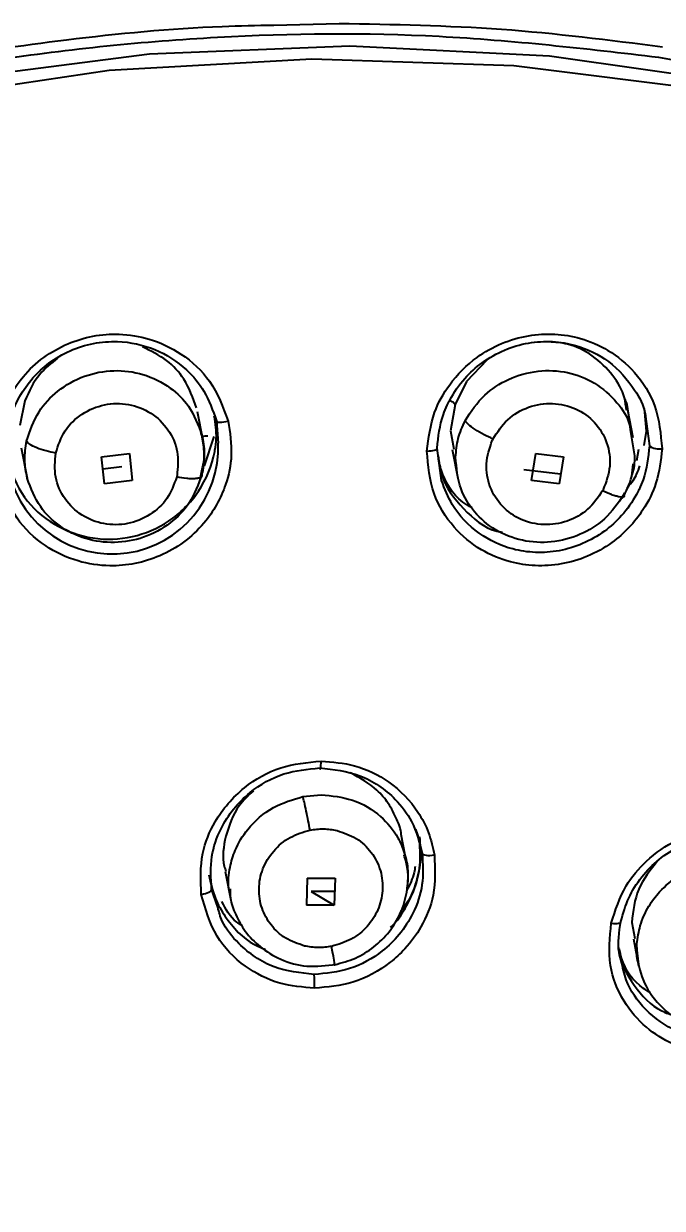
# Model space of a CAD drawing. Header units: millimetres. Extents: x 14183 to 14777, y -4239 to -3399.
# Drawn here: x 14404.93 to 14407.77, y -3739.38 to -3734.12 of the extents above; entities that cross this region are included whole.
import ezdxf

# ---------------------------------------------------------------- set-up
doc = ezdxf.new("R2010")
doc.units = ezdxf.units.MM
doc.header["$LTSCALE"] = 0.1
doc.layers.get('0').update_dxf_attribs({"lineweight": 15})
doc.layers.add('DIM', color=3, linetype='Continuous', lineweight=9)
doc.styles.add('ARIAL', font='arial.ttf')
doc.dimstyles.new('사본 ISO-25', dxfattribs={"dimtxt": 4, "dimasz": 3.5, "dimexe": 0.5, "dimexo": 0.625, "dimgap": 1.5, "dimtad": 1, "dimtih": 1, "dimtoh": 1, "dimdec": 1, "dimlfac": 4, "dimdsep": 46, "dimtxsty": 'ARIAL', "dimcen": 0, "dimclrd": 3, "dimclre": 3, "dimclrt": 3, "dimadec": 1, "dimazin": 0, "dimtfac": 1, "dimtdec": 1, "dimtmove": 0, "dimatfit": 3, "dimfxl": 1.25, "dimtfill": 1, "dimarcsym": 0})

# ---------------------------------------------------------------- blocks, each defined once
blk = doc.blocks.new('*D59')
at = {"layer": 'Defpoints', "color": 0, "transparency": 16777216}
for p in [(14392.1947, -3643.2869), (14495.7345, -4145.3429), (14510.029, -4145.3429)]:
    blk.add_point(p, dxfattribs=at)
at = {"layer": 'DIM', "color": 3, "lineweight": -2, "transparency": 16777216}
for p, q in [((14392.8197, -3643.2869), (14510.529, -3643.2869)), ((14510.029, -3646.7869), (14510.029, -3891.3741)), ((14510.029, -4141.8429), (14510.029, -3899.6183)), ((14496.3595, -4145.3429), (14510.529, -4145.3429))]:
    blk.add_line(p, q, dxfattribs=at)
at = {"layer": 'DIM', "color": 3, "transparency": 16777216}
for points in [[(14509.4457, -3646.7869), (14510.6124, -3646.7869), (14510.029, -3643.2869)], [(14509.4457, -4141.8429), (14510.6124, -4141.8429), (14510.029, -4145.3429)]]:
    blk.add_solid(points, dxfattribs=at)
at = {"layer": 'DIM', "color": 3, "transparency": 16777216, "insert": (14510.029, -3895.4962), "char_height": 4, "attachment_point": 5, "style": 'ARIAL', "bg_fill": 3, "box_fill_scale": 1.1, "bg_fill_color": 256, "bg_fill_true_color": 13158600, "bg_fill_transparency": 0}
blk.add_mtext('(2280)', dxfattribs=at)

msp = doc.modelspace()

# ---------------------------------------------------------------- linework, layer by layer
at = {"linetype": 'Continuous', "lineweight": 25}
for p, q in [((14406.3323, -3734.1175), (14406.0419, -3734.1251)), ((14406.9894, -3735.6127), (14406.8984, -3735.708)), ((14406.8984, -3735.708), (14406.8482, -3735.8094)), ((14404.9351, -3735.7934), (14404.9124, -3735.903)), ((14406.8482, -3735.8094), (14406.8277, -3735.9271)), ((14405.7264, -3735.9632), (14405.703, -3735.8434)), ((14407.6396, -3735.9581), (14407.6155, -3735.8347)), ((14407.6993, -3735.9282), (14407.69, -3735.8281)), ((14407.6947, -3735.864), (14407.7121, -3735.9937)), ((14405.7867, -3735.8825), (14405.7943, -3735.9824)), ((14405.7758, -3735.952), (14405.7329, -3736.0824)), ((14406.8277, -3735.9271), (14406.8422, -3736.0092)), ((14407.0163, -3735.9635), (14407.0133, -3735.9697)), ((14407.6268, -3735.922), (14407.6462, -3736.0386)), ((14407.688, -3735.9927), (14407.6993, -3735.9282)), ((14404.919, -3736.0024), (14404.9455, -3736.1381)), ((14406.7876, -3736.1481), (14406.768, -3736.0039)), ((14406.8348, -3736.0105), (14406.8597, -3736.138)), ((14407.6638, -3736.0102), (14407.6542, -3736.0611)), ((14405.2761, -3736.0423), (14405.4001, -3736.0275)), ((14405.2893, -3736.1629), (14405.2761, -3736.0422)), ((14405.4001, -3736.0274), (14405.4132, -3736.1481)), ((14407.1879, -3736.1479), (14407.2071, -3736.0272)), ((14407.2071, -3736.0272), (14407.3299, -3736.042)), ((14407.3299, -3736.042), (14407.3106, -3736.1626)), ((14405.2819, -3736.0957), (14405.3661, -3736.0857)), ((14405.7143, -3736.1416), (14405.7258, -3736.0895)), ((14405.7224, -3736.1214), (14405.7245, -3736.1122)), ((14407.3174, -3736.1199), (14407.1539, -3736.1003)), ((14405.4132, -3736.1479), (14405.2893, -3736.1627)), ((14407.3107, -3736.1625), (14407.188, -3736.1477)), ((14407.5985, -3736.2105), (14407.603, -3736.2021)), ((14406.1719, -3737.5525), (14406.2529, -3737.5447)), ((14406.6889, -3737.7397), (14406.6729, -3737.697)), ((14406.6357, -3737.8592), (14406.6088, -3737.7217)), ((14405.8257, -3737.8853), (14405.8505, -3738.0126)), ((14406.1886, -3738.0348), (14406.1921, -3737.9153)), ((14406.1912, -3737.9155), (14406.3147, -3737.9155)), ((14406.3147, -3737.9154), (14406.3111, -3738.0347)), ((14405.7926, -3738.0446), (14405.7655, -3737.9642)), ((14406.3129, -3737.9751), (14406.2082, -3737.9752)), ((14406.2082, -3737.9752), (14406.3111, -3738.0347)), ((14406.3111, -3738.0347), (14406.1878, -3738.0347)), ((14407.6338, -3738.1121), (14407.6479, -3738.1842)), ((14407.6406, -3738.1856), (14407.6639, -3738.3051))]:
    msp.add_line(p, q, dxfattribs=at)
at = {"linetype": 'Continuous', "lineweight": 25, "flags": 128}
for points in [[(14406.38, -3734.2177), (14405.4888, -3734.2528), (14404.6023, -3734.367), (14403.729, -3734.5593), (14402.8773, -3734.8278), (14402.0556, -3735.1701), (14401.2715, -3735.5827), (14400.5328, -3736.0616), (14399.8465, -3736.6024), (14399.2192, -3737.1997), (14398.657, -3737.8478), (14398.1653, -3738.5405), (14397.7487, -3739.2712), (14397.4115, -3740.0326), (14397.1567, -3740.8177), (14396.9868, -3741.6186), (14396.9035, -3742.4279), (14396.9076, -3743.2376), (14396.999, -3744.04), (14397.0324, -3744.2231)], [(14414.9195, -3740.7296), (14414.775, -3740.1253), (14414.5124, -3739.3606), (14414.1675, -3738.626), (14413.7438, -3737.9284), (14413.2453, -3737.2746), (14412.6768, -3736.6709), (14412.0437, -3736.1231), (14411.3522, -3735.6365), (14410.609, -3735.2157), (14409.8211, -3734.8649), (14408.9961, -3734.5874), (14408.1421, -3734.3859), (14407.2673, -3734.2622), (14406.38, -3734.2177)], [(14407.9974, -3734.4165), (14407.1098, -3734.3049), (14406.2109, -3734.2748), (14405.3098, -3734.3263), (14404.4153, -3734.4591), (14403.5364, -3734.6718), (14402.6817, -3734.9622), (14401.8598, -3735.3276), (14401.0789, -3735.7641), (14400.3467, -3736.2676), (14399.6705, -3736.833), (14399.057, -3737.4547), (14398.5122, -3738.1265), (14398.0417, -3738.8417), (14397.6501, -3739.5933), (14397.3413, -3740.3737), (14397.1183, -3741.1752), (14396.9835, -3741.9899), (14396.938, -3742.8096), (14396.9824, -3743.6262), (14397.0758, -3744.2388)], [(14405.7867, -3735.8825), (14405.7881, -3735.8849), (14405.7914, -3735.8868), (14405.7964, -3735.888), (14405.8031, -3735.8886), (14405.811, -3735.8884), (14405.8199, -3735.8875), (14405.8294, -3735.8859), (14405.8391, -3735.8837)], [(14406.7231, -3736.017), (14406.7326, -3736.0167), (14406.7416, -3736.016), (14406.7498, -3736.0148), (14406.7567, -3736.0131), (14406.7621, -3736.0112), (14406.7659, -3736.0089), (14406.7679, -3736.0065), (14406.768, -3736.0039)], [(14406.2462, -3737.4256), (14406.2472, -3737.4291), (14406.2481, -3737.4303), (14406.2491, -3737.4293), (14406.25, -3737.426), (14406.2509, -3737.4207), (14406.2516, -3737.4135), (14406.2521, -3737.4048), (14406.2525, -3737.395)], [(14406.7016, -3737.8047), (14406.7032, -3737.8076), (14406.7068, -3737.8101), (14406.7121, -3737.812), (14406.719, -3737.8134), (14406.7272, -3737.8141), (14406.7363, -3737.814), (14406.746, -3737.8133), (14406.7559, -3737.812)], [(14405.7199, -3737.9874), (14405.7294, -3737.9855), (14405.7384, -3737.9832), (14405.7465, -3737.9804), (14405.7535, -3737.9773), (14405.7591, -3737.974), (14405.763, -3737.9706), (14405.7652, -3737.9673), (14405.7655, -3737.9642)], [(14407.5422, -3738.115), (14407.5516, -3738.1162), (14407.5603, -3738.1168), (14407.5681, -3738.1167), (14407.5748, -3738.116), (14407.5799, -3738.1146), (14407.5834, -3738.1127), (14407.5852, -3738.1103), (14407.5851, -3738.1074)], [(14406.3117, -3738.3007), (14406.3123, -3738.3018), (14406.3126, -3738.2996), (14406.3118, -3738.292), (14406.3099, -3738.2796), (14406.3071, -3738.2626), (14406.3034, -3738.2421), (14406.2991, -3738.2187)]]:
    msp.add_lwpolyline(points, dxfattribs=at)
at = {"linetype": 'Continuous', "lineweight": 25}
for centre, radius, start, end in [((14405.3232, -3736.003), 0.4715, 193.8088, 2.5102), ((14407.7564, -3735.9305), 0.0772, 234.9876, 278.6454), ((14405.8679, -3738.3878), 0.3558, 357.3232, 7.1813)]:
    msp.add_arc(centre, radius, start, end, dxfattribs=at)
for points, knots in [([(14414.2394, -3735.5062), (14414.1187, -3735.3457), (14413.8401, -3734.9752), (14413.3324, -3734.4457), (14412.7383, -3733.9106), (14412.0948, -3733.4259), (14411.4096, -3732.9931), (14410.6872, -3732.6156), (14409.9337, -3732.2955), (14409.1557, -3732.035), (14408.361, -3731.8354), (14407.5607, -3731.6975), (14406.7746, -3731.6207), (14406.0495, -3731.6005), (14405.4187, -3731.6214), (14404.8312, -3731.6709), (14404.3339, -3731.7367), (14404.0107, -3731.7967), (14403.8939, -3731.8184)], [0, 0, 0, 0, 0.054467, 0.125734, 0.196971, 0.268154, 0.339251, 0.410223, 0.481005, 0.551495, 0.621512, 0.690697, 0.758228, 0.821669, 0.873892, 0.917323, 0.970111, 1, 1, 1, 1]), ([(14405.5357, -3751.6636), (14405.0846, -3751.6479), (14404.1744, -3751.6163), (14402.7278, -3751.3395), (14401.2187, -3750.8373), (14399.738, -3750.0538), (14398.4205, -3749.0434), (14397.3271, -3747.849), (14396.4691, -3746.4845), (14395.9103, -3745.0733), (14395.6182, -3743.6476), (14395.5657, -3742.315), (14395.714, -3741.0196), (14396.0625, -3739.6926), (14396.6762, -3738.3001), (14397.5942, -3736.9219), (14398.7586, -3735.6839), (14400.115, -3734.6425), (14401.6499, -3733.8081), (14403.224, -3733.2487), (14404.8046, -3732.9158), (14405.8189, -3732.8762), (14406.3316, -3732.8562)], [0, 0, 0, 0, 0.041768, 0.084276, 0.137195, 0.191649, 0.244568, 0.299021, 0.351941, 0.406395, 0.452689, 0.499999, 0.541767, 0.584275, 0.637195, 0.691649, 0.744569, 0.799023, 0.851943, 0.906397, 0.952691, 1, 1, 1, 1]), ([(14406.3316, -3732.8562), (14406.7827, -3732.8717), (14407.6929, -3732.9031), (14409.1392, -3733.1788), (14410.6483, -3733.6804), (14412.1289, -3734.4633), (14413.4466, -3735.4752), (14414.54, -3736.6692), (14415.398, -3738.034), (14415.9808, -3739.5056), (14416.2824, -3741.0691), (14416.2888, -3742.6524), (14415.9999, -3744.2383), (14415.4293, -3745.7548), (14414.5827, -3747.1848), (14413.4993, -3748.4633), (14412.1902, -3749.5751), (14410.716, -3750.4717), (14409.0925, -3751.1382), (14407.3544, -3751.5779), (14406.1498, -3751.6347), (14405.5357, -3751.6636)], [0, 0, 0, 0, 0.041773, 0.084286, 0.13721, 0.19167, 0.244595, 0.299054, 0.351979, 0.406439, 0.459364, 0.513823, 0.566748, 0.621208, 0.674132, 0.728592, 0.781517, 0.835976, 0.888901, 0.94336, 1, 1, 1, 1]), ([(14406.0419, -3734.1251), (14405.9656, -3734.1266), (14405.6579, -3734.1327), (14405.1474, -3734.1817), (14404.5837, -3734.2654), (14404.0145, -3734.3804), (14403.4323, -3734.5313), (14402.76, -3734.7562), (14402.0908, -3735.033), (14401.4873, -3735.3371), (14401.0433, -3735.5986), (14400.735, -3735.7968), (14400.4705, -3735.9778), (14400.1896, -3736.1859), (14399.9364, -3736.3886), (14399.6994, -3736.5907), (14399.3906, -3736.872), (14399.0372, -3737.2306), (14398.6778, -3737.6447), (14398.4029, -3737.9992), (14398.1211, -3738.4003), (14397.8625, -3738.8166), (14397.6122, -3739.2853), (14397.3894, -3739.7685), (14397.2007, -3740.2632), (14397.0611, -3740.7211), (14396.964, -3741.1086), (14396.8804, -3741.522), (14396.8126, -3741.9893), (14396.7921, -3742.3286), (14396.7825, -3742.4878)], [0, 0, 0, 0, 0.016152, 0.06518, 0.108195, 0.136441, 0.187727, 0.235089, 0.286244, 0.341117, 0.378772, 0.39631, 0.419682, 0.447617, 0.471622, 0.489801, 0.515124, 0.562464, 0.599762, 0.635688, 0.661677, 0.708732, 0.745176, 0.781227, 0.829118, 0.865649, 0.890819, 0.920962, 0.962932, 1, 1, 1, 1]), ([(14407.7707, -3734.2215), (14407.5327, -3734.1913), (14407.0565, -3734.1307), (14406.5737, -3734.1219), (14406.3323, -3734.1175)], [0, 0, 0, 0, 0.499988, 1, 1, 1, 1]), ([(14407.7531, -3734.2662), (14408.2732, -3734.3699), (14409.3134, -3734.5775), (14410.5026, -3735.0464), (14411.1045, -3735.4491), (14411.2816, -3735.5675)], [0, 0, 0, 0, 0.41378, 0.827561, 1, 1, 1, 1]), ([(14404.8195, -3736.1405), (14404.8111, -3736.0828), (14404.7962, -3735.9792), (14404.8374, -3735.8209), (14404.9122, -3735.6943), (14405.0156, -3735.5981), (14405.1226, -3735.5373), (14405.2373, -3735.5022), (14405.3613, -3735.4931), (14405.4976, -3735.5151), (14405.6399, -3735.5828), (14405.7728, -3735.7055), (14405.8162, -3735.8221), (14405.8391, -3735.8837)], [0, 0, 0, 0, 0.108634, 0.194831, 0.299323, 0.375934, 0.450142, 0.520765, 0.591343, 0.67352, 0.769042, 0.877862, 1, 1, 1, 1]), ([(14406.7231, -3736.017), (14406.7303, -3735.9588), (14406.7433, -3735.8543), (14406.8243, -3735.7098), (14406.9289, -3735.6046), (14407.053, -3735.5347), (14407.1717, -3735.5007), (14407.2915, -3735.4935), (14407.4128, -3735.5137), (14407.5375, -3735.5673), (14407.6562, -3735.6667), (14407.7513, -3735.8176), (14407.7622, -3735.9413), (14407.768, -3736.0068)], [0, 0, 0, 0, 0.108637, 0.19484, 0.299349, 0.374805, 0.45021, 0.520836, 0.591417, 0.673582, 0.769088, 0.877887, 1, 1, 1, 1]), ([(14404.8537, -3736.0199), (14404.853, -3736.015), (14404.8469, -3735.9694), (14404.864, -3735.8844), (14404.9055, -3735.7781), (14404.967, -3735.6919), (14405.0431, -3735.6215), (14405.1344, -3735.568), (14405.239, -3735.5352), (14405.3686, -3735.5246), (14405.5174, -3735.5566), (14405.648, -3735.6415), (14405.7421, -3735.7532), (14405.7711, -3735.8373), (14405.7867, -3735.8825)], [0, 0, 0, 0, 0.010818, 0.10174, 0.185316, 0.260115, 0.329084, 0.407557, 0.485007, 0.561571, 0.684186, 0.804684, 0.895076, 1, 1, 1, 1]), ([(14406.768, -3736.0039), (14406.7736, -3735.9532), (14406.7809, -3735.8875), (14406.8101, -3735.8186), (14406.8379, -3735.7629), (14406.8853, -3735.695), (14406.9688, -3735.6193), (14407.0652, -3735.5647), (14407.1724, -3735.5332), (14407.2806, -3735.5267), (14407.4046, -3735.5472), (14407.5405, -3735.6129), (14407.6393, -3735.7271), (14407.6891, -3735.8175), (14407.6942, -3735.8598), (14407.6947, -3735.864)], [0, 0, 0, 0, 0.114236, 0.148136, 0.166414, 0.253196, 0.32978, 0.413154, 0.494273, 0.573265, 0.650265, 0.771988, 0.903054, 0.990512, 1, 1, 1, 1]), ([(14407.6096, -3735.8357), (14407.6075, -3735.8171), (14407.6014, -3735.7615), (14407.5496, -3735.6747), (14407.4642, -3735.5906), (14407.362, -3735.5385), (14407.2926, -3735.5337), (14407.2643, -3735.5317)], [0, 0, 0, 0, 0.112281, 0.335895, 0.592274, 0.833571, 1, 1, 1, 1]), ([(14405.0801, -3735.6047), (14405.0519, -3735.627), (14404.9877, -3735.678), (14404.954, -3735.7519), (14404.9351, -3735.7934)], [0, 0, 0, 0, 0.438923, 1, 1, 1, 1]), ([(14405.6989, -3735.8246), (14405.6829, -3735.7806), (14405.6541, -3735.7014), (14405.5672, -3735.6069), (14405.4959, -3735.5724), (14405.4587, -3735.5545)], [0, 0, 0, 0, 0.375477, 0.674855, 1, 1, 1, 1]), ([(14406.8925, -3735.8825), (14406.919, -3735.842), (14406.9684, -3735.7667), (14407.0859, -3735.6913), (14407.2149, -3735.6547), (14407.3497, -3735.6615), (14407.4747, -3735.7101), (14407.5665, -3735.7942), (14407.6196, -3735.8701), (14407.6258, -3735.9146), (14407.6268, -3735.922)], [0, 0, 0, 0, 0.1541675, 0.2863667, 0.4294407, 0.5684316, 0.7058979, 0.8509801, 0.9753764, 1, 1, 1, 1]), ([(14404.9433, -3735.973), (14404.9583, -3735.9279), (14404.9861, -3735.8439), (14405.0806, -3735.7437), (14405.1968, -3735.6782), (14405.3306, -3735.6528), (14405.4653, -3735.6703), (14405.5804, -3735.7279), (14405.676, -3735.8205), (14405.7058, -3735.9006), (14405.7224, -3735.9451)], [0, 0, 0, 0, 0.136288, 0.253158, 0.379639, 0.502513, 0.624034, 0.752295, 0.862263, 1, 1, 1, 1]), ([(14405.0726, -3736.026), (14405.0839, -3735.9919), (14405.1062, -3735.9241), (14405.1869, -3735.8473), (14405.288, -3735.8048), (14405.398, -3735.8034), (14405.4999, -3735.8433), (14405.5773, -3735.9186), (14405.6217, -3736.0187), (14405.6152, -3736.09), (14405.6119, -3736.1257)], [0, 0, 0, 0, 0.126075, 0.250713, 0.374166, 0.497369, 0.621398, 0.746857, 0.873516, 1, 1, 1, 1]), ([(14406.8482, -3735.8094), (14406.8459, -3735.8065), (14406.8424, -3735.8021), (14406.8325, -3735.7955), (14406.8265, -3735.7923), (14406.8241, -3735.791)], [0, 0, 0, 0, 0.531077, 0.811897, 1, 1, 1, 1]), ([(14407.0163, -3735.9635), (14407.0361, -3735.9329), (14407.0754, -3735.8721), (14407.1729, -3735.8162), (14407.2811, -3735.7987), (14407.3869, -3735.8232), (14407.474, -3735.886), (14407.5283, -3735.9776), (14407.5445, -3736.0856), (14407.5194, -3736.1536), (14407.5069, -3736.1875)], [0, 0, 0, 0, 0.1260748, 0.250713, 0.374166, 0.4973687, 0.6213976, 0.7468575, 0.8735163, 1, 1, 1, 1]), ([(14407.6023, -3735.787), (14407.6031, -3735.7889), (14407.6147, -3735.8136), (14407.6171, -3735.8413), (14407.6194, -3735.8669)], [0, 0, 0, 0, 0.075497, 1, 1, 1, 1]), ([(14404.8529, -3736.0515), (14404.8751, -3736.1109), (14404.9184, -3736.2268), (14405.0614, -3736.3516), (14405.2333, -3736.4144), (14405.4157, -3736.4081), (14405.5848, -3736.3353), (14405.7188, -3736.2011), (14405.7684, -3736.0792), (14405.7831, -3735.998), (14405.7906, -3735.9453), (14405.7829, -3735.8948), (14405.7777, -3735.8613)], [0, 0, 0, 0, 0.132415, 0.2584, 0.3843, 0.505175, 0.625405, 0.754918, 0.888615, 0.892735, 0.928683, 1, 1, 1, 1]), ([(14405.8391, -3735.8837), (14405.847, -3735.9346), (14405.8618, -3736.0288), (14405.8287, -3736.188), (14405.7536, -3736.3229), (14405.6448, -3736.4248), (14405.5392, -3736.4856), (14405.427, -3736.5206), (14405.3026, -3736.5316), (14405.1635, -3736.5107), (14405.0174, -3736.4413), (14404.8847, -3736.3173), (14404.8419, -3736.2014), (14404.8195, -3736.1405)], [0, 0, 0, 0, 0.095996, 0.177913, 0.298894, 0.374666, 0.447729, 0.518075, 0.585697, 0.672417, 0.770398, 0.879589, 1, 1, 1, 1]), ([(14406.8505, -3736.0438), (14406.8529, -3736.016), (14406.8578, -3735.9604), (14406.8809, -3735.9085), (14406.8925, -3735.8825)], [0, 0, 0, 0, 0.4999964, 1, 1, 1, 1]), ([(14407.0163, -3735.9635), (14407.003, -3735.9573), (14406.9751, -3735.9442), (14406.9357, -3735.9209), (14406.9046, -3735.8983), (14406.8964, -3735.8877), (14406.8925, -3735.8825)], [0, 0, 0, 0, 0.232869, 0.488867, 0.751053, 1, 1, 1, 1]), ([(14404.9459, -3736.1379), (14404.9408, -3736.1106), (14404.9305, -3736.056), (14404.939, -3736.0007), (14404.9433, -3735.973)], [0, 0, 0, 0, 0.499996, 1, 1, 1, 1]), ([(14405.0726, -3736.026), (14405.0581, -3736.0231), (14405.0277, -3736.017), (14404.986, -3736.0029), (14404.954, -3735.9872), (14404.9468, -3735.9777), (14404.9433, -3735.973)], [0, 0, 0, 0, 0.23287, 0.488868, 0.751054, 1, 1, 1, 1]), ([(14405.7258, -3736.0895), (14405.7271, -3736.0838), (14405.734, -3736.0547), (14405.7331, -3735.9998), (14405.723, -3735.9529), (14405.7179, -3735.9295)], [0, 0, 0, 0, 0.108, 0.554376, 1, 1, 1, 1]), ([(14405.7485, -3735.9508), (14405.744, -3735.951), (14405.735, -3735.9512), (14405.728, -3735.9524), (14405.7244, -3735.953)], [0, 0, 0, 0, 0.497088, 1, 1, 1, 1]), ([(14407.5038, -3736.1935), (14407.4837, -3736.2228), (14407.4439, -3736.2809), (14407.3482, -3736.334), (14407.2424, -3736.3506), (14407.1387, -3736.3268), (14407.0532, -3736.2664), (14406.9982, -3736.1782), (14406.9791, -3736.0723), (14407.0019, -3736.0041), (14407.0133, -3735.9697)], [0, 0, 0, 0, 0.125261, 0.248647, 0.372148, 0.495812, 0.619113, 0.743206, 0.870567, 1, 1, 1, 1]), ([(14405.6105, -3736.1321), (14405.5985, -3736.1653), (14405.5747, -3736.2312), (14405.4941, -3736.3051), (14405.3938, -3736.3458), (14405.2852, -3736.3462), (14405.1853, -3736.3067), (14405.1088, -3736.2328), (14405.0636, -3736.1337), (14405.0696, -3736.0621), (14405.0726, -3736.026)], [0, 0, 0, 0, 0.125218, 0.2485659, 0.3720431, 0.4956681, 0.6189327, 0.7430846, 0.8706149, 1, 1, 1, 1]), ([(14407.768, -3736.0068), (14407.7622, -3736.0582), (14407.7515, -3736.1535), (14407.678, -3736.3008), (14407.5706, -3736.4146), (14407.4394, -3736.4882), (14407.3222, -3736.5227), (14407.2054, -3736.5302), (14407.0833, -3736.5117), (14406.9555, -3736.4586), (14406.8337, -3736.3565), (14406.7392, -3736.2046), (14406.7286, -3736.0816), (14406.7231, -3736.017)], [0, 0, 0, 0, 0.0960003, 0.177925, 0.298931, 0.3747016, 0.4477708, 0.5181301, 0.5857712, 0.67247, 0.7704316, 0.8796047, 1, 1, 1, 1]), ([(14407.7121, -3735.9937), (14407.7063, -3736.0449), (14407.6989, -3736.1114), (14407.6691, -3736.181), (14407.6412, -3736.2363), (14407.594, -3736.3032), (14407.5118, -3736.3778), (14407.4171, -3736.4318), (14407.3121, -3736.4635), (14407.206, -3736.4711), (14407.0819, -3736.4527), (14406.9459, -3736.3882), (14406.8372, -3736.2753), (14406.8018, -3736.1845), (14406.7876, -3736.1481)], [0, 0, 0, 0, 0.1167367, 0.1514546, 0.1702571, 0.2566091, 0.333066, 0.4159201, 0.4965145, 0.5749701, 0.6514181, 0.7761682, 0.9103955, 1, 1, 1, 1]), ([(14406.7733, -3736.0381), (14406.7769, -3736.0674), (14406.7878, -3736.1564), (14406.8811, -3736.2765), (14406.9822, -3736.3638), (14407.0492, -3736.3764), (14407.0568, -3736.3778)], [0, 0, 0, 0, 0.187564, 0.569594, 0.951366, 1, 1, 1, 1]), ([(14406.9246, -3736.2698), (14406.9163, -3736.2653), (14406.8565, -3736.2335), (14406.7984, -3736.154), (14406.78, -3736.0755), (14406.7746, -3736.0527)], [0, 0, 0, 0, 0.103509, 0.739153, 1, 1, 1, 1]), ([(14407.5985, -3736.2105), (14407.5721, -3736.2486), (14407.5217, -3736.3215), (14407.4051, -3736.3936), (14407.2775, -3736.4278), (14407.1446, -3736.4203), (14407.0246, -3736.3728), (14406.9303, -3736.2915), (14406.8619, -3736.1801), (14406.8545, -3736.092), (14406.8505, -3736.0438)], [0, 0, 0, 0, 0.132004, 0.252005, 0.376405, 0.497465, 0.621972, 0.740417, 0.857997, 1, 1, 1, 1]), ([(14407.5906, -3736.2281), (14407.6081, -3736.1959), (14407.6344, -3736.1472), (14407.6383, -3736.0928), (14407.6396, -3736.0744)], [0, 0, 0, 0, 0.662119, 1, 1, 1, 1]), ([(14407.6462, -3736.0386), (14407.6452, -3736.0672), (14407.6442, -3736.0958), (14407.6339, -3736.1224), (14407.6339, -3736.1225)], [0, 0, 0, 0, 0.996841, 1, 1, 1, 1]), ([(14405.7224, -3736.1214), (14405.7065, -3736.165), (14405.6769, -3736.2465), (14405.5824, -3736.3431), (14405.467, -3736.4062), (14405.3348, -3736.43), (14405.2022, -3736.4122), (14405.088, -3736.355), (14404.9924, -3736.2628), (14404.9625, -3736.1824), (14404.9459, -3736.1379)], [0, 0, 0, 0, 0.134276, 0.250725, 0.376794, 0.499505, 0.620775, 0.748467, 0.86073, 1, 1, 1, 1]), ([(14405.7224, -3736.1214), (14405.7225, -3736.1256), (14405.7228, -3736.1322), (14405.71, -3736.1374), (14405.6956, -3736.1399), (14405.6769, -3736.1404), (14405.6494, -3736.1389), (14405.6258, -3736.1348), (14405.6105, -3736.1321)], [0, 0, 0, 0, 0.243271, 0.373729, 0.506244, 0.637838, 0.765651, 1, 1, 1, 1]), ([(14405.6119, -3736.1257), (14405.6117, -3736.1268), (14405.6112, -3736.1289), (14405.6107, -3736.131), (14405.6105, -3736.1321)], [0, 0, 0, 0, 0.500272, 1, 1, 1, 1]), ([(14407.611, -3736.1821), (14407.6267, -3736.1644), (14407.6438, -3736.1452), (14407.6599, -3736.1099), (14407.6653, -3736.0954), (14407.67, -3736.0826)], [0, 0, 0, 0, 0.598398, 0.649394, 1, 1, 1, 1]), ([(14407.5069, -3736.1875), (14407.5064, -3736.1885), (14407.5054, -3736.1905), (14407.5043, -3736.1925), (14407.5038, -3736.1935)], [0, 0, 0, 0, 0.500272, 1, 1, 1, 1]), ([(14407.5985, -3736.2105), (14407.5995, -3736.2145), (14407.601, -3736.2207), (14407.5909, -3736.2226), (14407.579, -3736.2214), (14407.5629, -3736.2174), (14407.5388, -3736.2093), (14407.5175, -3736.1997), (14407.5038, -3736.1935)], [0, 0, 0, 0, 0.243272, 0.37373, 0.506245, 0.637839, 0.765652, 1, 1, 1, 1]), ([(14405.7199, -3737.9874), (14405.7172, -3737.926), (14405.7124, -3737.8147), (14405.7812, -3737.6468), (14405.8992, -3737.5096), (14406.0688, -3737.413), (14406.1915, -3737.401), (14406.2525, -3737.395)], [0, 0, 0, 0, 0.20912, 0.379071, 0.599907, 0.800867, 1, 1, 1, 1]), ([(14406.2525, -3737.395), (14406.3028, -3737.3991), (14406.4103, -3737.408), (14406.5653, -3737.4845), (14406.673, -3737.5955), (14406.7342, -3737.7116), (14406.7487, -3737.7787), (14406.7559, -3737.812)], [0, 0, 0, 0, 0.206177, 0.441339, 0.705415, 0.85366, 1, 1, 1, 1]), ([(14405.7655, -3737.9642), (14405.7627, -3737.9155), (14405.7574, -3737.8238), (14405.7996, -3737.7016), (14405.8604, -3737.6059), (14405.9504, -3737.5166), (14406.0809, -3737.4416), (14406.1923, -3737.4308), (14406.2462, -3737.4256)], [0, 0, 0, 0, 0.183045, 0.344497, 0.473006, 0.598799, 0.805635, 1, 1, 1, 1]), ([(14406.2462, -3737.4256), (14406.3075, -3737.4322), (14406.401, -3737.4422), (14406.511, -3737.5019), (14406.5915, -3737.5687), (14406.6668, -3737.6684), (14406.6893, -3737.7564), (14406.7016, -3737.8047)], [0, 0, 0, 0, 0.277001, 0.422464, 0.572238, 0.765358, 1, 1, 1, 1]), ([(14406.5891, -3737.6547), (14406.5773, -3737.6302), (14406.5545, -3737.5827), (14406.4896, -3737.506), (14406.4252, -3737.4705), (14406.3838, -3737.4478)], [0, 0, 0, 0, 0.275867, 0.534757, 1, 1, 1, 1]), ([(14405.9518, -3737.5266), (14405.9289, -3737.548), (14405.8688, -3737.6042), (14405.8438, -3737.6814), (14405.8284, -3737.7292)], [0, 0, 0, 0, 0.381144, 1, 1, 1, 1]), ([(14405.8432, -3737.9624), (14405.843, -3737.9616), (14405.837, -3737.9305), (14405.8449, -3737.8718), (14405.8701, -3737.7821), (14405.9289, -3737.6852), (14406.0323, -3737.594), (14406.1266, -3737.566), (14406.1719, -3737.5525)], [0, 0, 0, 0, 0.00456, 0.172276, 0.31157, 0.504197, 0.761939, 1, 1, 1, 1]), ([(14406.2031, -3737.7016), (14406.2005, -3737.688), (14406.1951, -3737.6597), (14406.186, -3737.6155), (14406.1776, -3737.5761), (14406.1737, -3737.5603), (14406.1719, -3737.5525)], [0, 0, 0, 0, 0.233277, 0.488311, 0.749782, 1, 1, 1, 1]), ([(14406.2529, -3737.5447), (14406.3002, -3737.5494), (14406.3973, -3737.5591), (14406.5169, -3737.6319), (14406.5892, -3737.72), (14406.6257, -3737.8046), (14406.6424, -3737.8849), (14406.6362, -3737.9418), (14406.6329, -3737.9715)], [0, 0, 0, 0, 0.209258, 0.428764, 0.618082, 0.732849, 0.860803, 1, 1, 1, 1]), ([(14406.6086, -3737.7217), (14406.6086, -3737.7212), (14406.6079, -3737.6979), (14406.5984, -3737.6761), (14406.5891, -3737.6547)], [0, 0, 0, 0, 0.02068, 1, 1, 1, 1]), ([(14406.1792, -3738.2169), (14406.1499, -3738.207), (14406.0923, -3738.1875), (14406.0266, -3738.1261), (14405.9848, -3738.0497), (14405.9712, -3737.9622), (14405.9889, -3737.8723), (14406.0377, -3737.7919), (14406.1114, -3737.729), (14406.1726, -3737.7107), (14406.2031, -3737.7016)], [0, 0, 0, 0, 0.125392, 0.247118, 0.36741, 0.489931, 0.617011, 0.745334, 0.872976, 1, 1, 1, 1]), ([(14406.2031, -3737.7016), (14406.2232, -3737.6987), (14406.2635, -3737.6929), (14406.3032, -3737.6999), (14406.3231, -3737.7034)], [0, 0, 0, 0, 0.499962, 1, 1, 1, 1]), ([(14406.3231, -3737.7034), (14406.3527, -3737.7135), (14406.412, -3737.7337), (14406.4798, -3737.7988), (14406.5211, -3737.8805), (14406.5304, -3737.9706), (14406.5089, -3738.0574), (14406.4602, -3738.1324), (14406.3888, -3738.192), (14406.3293, -3738.2097), (14406.2991, -3738.2187)], [0, 0, 0, 0, 0.12707, 0.254778, 0.383158, 0.509833, 0.632002, 0.752274, 0.874295, 1, 1, 1, 1]), ([(14407.5422, -3738.115), (14407.5604, -3738.0582), (14407.5929, -3737.9568), (14407.6998, -3737.8303), (14407.8206, -3737.7464), (14407.9534, -3737.699), (14408.0763, -3737.6853), (14408.1948, -3737.6981), (14408.3107, -3737.7381), (14408.4238, -3737.8121), (14408.5204, -3737.9298), (14408.5823, -3738.0895), (14408.5705, -3738.2083), (14408.5643, -3738.2705)], [0, 0, 0, 0, 0.111236, 0.198266, 0.299061, 0.375391, 0.451823, 0.522595, 0.593332, 0.678922, 0.775237, 0.882253, 1, 1, 1, 1]), ([(14405.8284, -3737.7292), (14405.8195, -3737.7747), (14405.8092, -3737.8279), (14405.8264, -3737.8771), (14405.8289, -3737.8843)], [0, 0, 0, 0, 0.854076, 1, 1, 1, 1]), ([(14406.5607, -3738.1329), (14406.5626, -3738.1313), (14406.5895, -3738.1084), (14406.6304, -3738.0466), (14406.6757, -3737.9518), (14406.6978, -3737.8449), (14406.6919, -3737.7747), (14406.6889, -3737.7397)], [0, 0, 0, 0, 0.017334, 0.242669, 0.502099, 0.75096, 1, 1, 1, 1]), ([(14406.6897, -3737.7317), (14406.6927, -3737.7652), (14406.6986, -3737.8322), (14406.6775, -3737.932), (14406.6471, -3738.0105), (14406.6168, -3738.0499), (14406.6075, -3738.0619)], [0, 0, 0, 0, 0.290737, 0.581509, 0.872123, 1, 1, 1, 1]), ([(14407.5851, -3738.1074), (14407.595, -3738.0724), (14407.6148, -3738.0023), (14407.6746, -3737.9083), (14407.7529, -3737.8286), (14407.8485, -3737.7676), (14407.9557, -3737.7291), (14408.0668, -3737.716), (14408.1737, -3737.7274), (14408.2907, -3737.7675), (14408.4083, -3737.8524), (14408.4912, -3737.9776), (14408.5085, -3738.0701), (14408.5156, -3738.1077)], [0, 0, 0, 0, 0.08346, 0.166926, 0.248756, 0.332102, 0.417115, 0.499688, 0.579889, 0.65779, 0.780196, 0.910657, 1, 1, 1, 1]), ([(14406.7016, -3737.8047), (14406.7045, -3737.8519), (14406.71, -3737.9425), (14406.6681, -3738.0671), (14406.6047, -3738.166), (14406.5123, -3738.2553), (14406.3833, -3738.3279), (14406.2742, -3738.3383), (14406.2209, -3738.3434)], [0, 0, 0, 0, 0.177299, 0.34091, 0.481013, 0.607168, 0.807838, 1, 1, 1, 1]), ([(14406.7559, -3737.812), (14406.7587, -3737.8723), (14406.7638, -3737.9825), (14406.7061, -3738.1253), (14406.6349, -3738.2234), (14406.537, -3738.3128), (14406.4015, -3738.388), (14406.2808, -3738.3992), (14406.2233, -3738.4044)], [0, 0, 0, 0, 0.20539, 0.37506, 0.508889, 0.606776, 0.812366, 1, 1, 1, 1]), ([(14406.3126, -3738.3), (14406.3439, -3738.2917), (14406.4063, -3738.275), (14406.4891, -3738.2233), (14406.5578, -3738.1555), (14406.6089, -3738.0721), (14406.6374, -3737.9768), (14406.6437, -3737.887), (14406.6278, -3737.8337), (14406.6216, -3737.8133)], [0, 0, 0, 0, 0.147844, 0.294635, 0.440954, 0.58899, 0.741535, 0.900878, 1, 1, 1, 1]), ([(14406.6706, -3737.8628), (14406.6692, -3737.872), (14406.6635, -3737.9091), (14406.6465, -3737.9434), (14406.6338, -3737.9692)], [0, 0, 0, 0, 0.249463, 1, 1, 1, 1]), ([(14407.7501, -3737.8373), (14407.7171, -3737.878), (14407.651, -3737.9598), (14407.6395, -3738.0612), (14407.6338, -3738.1121)], [0, 0, 0, 0, 0.498637, 1, 1, 1, 1]), ([(14407.6568, -3738.2078), (14407.6604, -3738.1806), (14407.668, -3738.1226), (14407.7042, -3738.0435), (14407.7614, -3737.9662), (14407.8504, -3737.8921), (14407.9794, -3737.8374), (14408.0769, -3737.8401), (14408.1237, -3737.8414)], [0, 0, 0, 0, 0.129237, 0.275946, 0.397794, 0.566295, 0.791755, 1, 1, 1, 1]), ([(14405.7531, -3737.9006), (14405.7612, -3737.9363), (14405.7759, -3738.0016), (14405.8388, -3738.1119), (14405.9154, -3738.1958), (14405.9889, -3738.2257), (14406.0054, -3738.2324)], [0, 0, 0, 0, 0.253075, 0.462752, 0.879566, 1, 1, 1, 1]), ([(14405.8481, -3737.9625), (14405.848, -3737.9764), (14405.8476, -3738.0162), (14405.8725, -3738.0807), (14405.9142, -3738.1556), (14405.9814, -3738.2257), (14406.0741, -3738.2817), (14406.192, -3738.3147), (14406.2761, -3738.304), (14406.3198, -3738.2985)], [0, 0, 0, 0, 0.06252, 0.179876, 0.310839, 0.457003, 0.620782, 0.802965, 1, 1, 1, 1]), ([(14406.2233, -3738.4044), (14406.171, -3738.4), (14406.0607, -3738.3907), (14405.9061, -3738.311), (14405.7725, -3738.1759), (14405.7379, -3738.052), (14405.7199, -3737.9874)], [0, 0, 0, 0, 0.214363, 0.4525331, 0.7144015, 1, 1, 1, 1]), ([(14405.9012, -3738.1259), (14405.8929, -3738.1212), (14405.8511, -3738.0971), (14405.8291, -3738.0538), (14405.8114, -3738.019)], [0, 0, 0, 0, 0.197636, 1, 1, 1, 1]), ([(14406.2209, -3738.3434), (14406.1601, -3738.3369), (14406.0673, -3738.327), (14405.9576, -3738.2681), (14405.8777, -3738.2015), (14405.8157, -3738.1262), (14405.7985, -3738.0656), (14405.7926, -3738.0446)], [0, 0, 0, 0, 0.317748, 0.484676, 0.656602, 0.881058, 1, 1, 1, 1]), ([(14408.5643, -3738.2705), (14408.5481, -3738.3227), (14408.5185, -3738.4178), (14408.4161, -3738.5477), (14408.2914, -3738.6375), (14408.1532, -3738.6861), (14408.0325, -3738.7002), (14407.9186, -3738.6885), (14407.8039, -3738.6513), (14407.6894, -3738.5799), (14407.5888, -3738.4615), (14407.5241, -3738.2993), (14407.536, -3738.1783), (14407.5422, -3738.115)], [0, 0, 0, 0, 0.101991, 0.186056, 0.299793, 0.376516, 0.44976, 0.519515, 0.585777, 0.673107, 0.771274, 0.880233, 1, 1, 1, 1]), ([(14407.5871, -3738.2824), (14407.5837, -3738.2708), (14407.5673, -3738.2146), (14407.5772, -3738.1549), (14407.5851, -3738.1074)], [0, 0, 0, 0, 0.20574, 1, 1, 1, 1]), ([(14406.2991, -3738.2187), (14406.279, -3738.2216), (14406.2387, -3738.2273), (14406.199, -3738.2203), (14406.1792, -3738.2169)], [0, 0, 0, 0, 0.4999617, 1, 1, 1, 1]), ([(14407.5727, -3738.221), (14407.5732, -3738.2258), (14407.5798, -3738.2875), (14407.6381, -3738.3932), (14407.7311, -3738.4966), (14407.8058, -3738.5212), (14407.8261, -3738.5278)], [0, 0, 0, 0, 0.03455, 0.447386, 0.850125, 1, 1, 1, 1]), ([(14407.7174, -3738.4249), (14407.7067, -3738.4186), (14407.6472, -3738.3839), (14407.5947, -3738.3111), (14407.5817, -3738.2427), (14407.579, -3738.2288)], [0, 0, 0, 0, 0.148586, 0.82687, 1, 1, 1, 1]), ([(14407.665, -3738.2973), (14407.663, -3738.2918), (14407.6529, -3738.2634), (14407.6551, -3738.2326), (14407.6568, -3738.2078)], [0, 0, 0, 0, 0.193619, 1, 1, 1, 1]), ([(14407.6556, -3738.2229), (14407.6583, -3738.2568), (14407.6643, -3738.3331), (14407.7217, -3738.4488), (14407.8111, -3738.5335), (14407.9117, -3738.5827), (14407.9714, -3738.5926), (14408.0023, -3738.5977)], [0, 0, 0, 0, 0.17924, 0.403378, 0.677488, 0.833421, 1, 1, 1, 1]), ([(14408.5085, -3738.247), (14408.4983, -3738.2828), (14408.4779, -3738.3545), (14408.4167, -3738.4488), (14408.3382, -3738.5275), (14408.2445, -3738.587), (14408.1399, -3738.6247), (14408.032, -3738.6382), (14407.9279, -3738.6285), (14407.8087, -3738.5906), (14407.691, -3738.5073), (14407.6097, -3738.3917), (14407.5931, -3738.3112), (14407.5871, -3738.2824)], [0, 0, 0, 0, 0.087919, 0.175846, 0.258131, 0.342786, 0.427931, 0.510597, 0.590848, 0.668754, 0.802386, 0.929021, 1, 1, 1, 1])]:
    msp.add_open_spline(points, degree=3, knots=knots, dxfattribs=at)
for points in [[(14396.8498, -3742.4687), (14396.8727, -3742.1697), (14396.9185, -3741.5717), (14397.1213, -3740.6851), (14397.4197, -3739.8192), (14397.8198, -3738.9843), (14398.3145, -3738.19), (14398.8986, -3737.4455), (14399.5651, -3736.7596), (14400.3064, -3736.1402), (14401.1137, -3735.5946), (14401.9777, -3735.1291), (14402.8883, -3734.7491), (14403.8349, -3734.4593), (14404.8065, -3734.2623), (14405.7913, -3734.1627), (14406.7797, -3734.1532), (14407.4287, -3734.2285), (14407.7531, -3734.2662)], [(14405.7224, -3735.9451), (14405.7276, -3735.9728), (14405.738, -3736.0281), (14405.729, -3736.0842), (14405.7245, -3736.1122)]]:
    msp.add_open_spline(points, degree=3, dxfattribs=at)

# ---------------------------------------------------------------- next in the draw order: dimensions: what is measured, and where the dimension line sits
at = {"layer": 'DIM'}
dim = msp.add_linear_dim(base=(14510.029, -4145.3429), p1=(14392.1947, -3643.2869), p2=(14495.7345, -4145.3429), angle=90, text='(2280)', dimstyle='사본 ISO-25', override={"dimtad": 0}, dxfattribs=at)
dim.commit()
dim.dimension.update_dxf_attribs({"geometry": '*D59', "text_midpoint": (14510.029, -3895.4962), "dimtype": 160})

doc.saveas('drawing.dxf')
